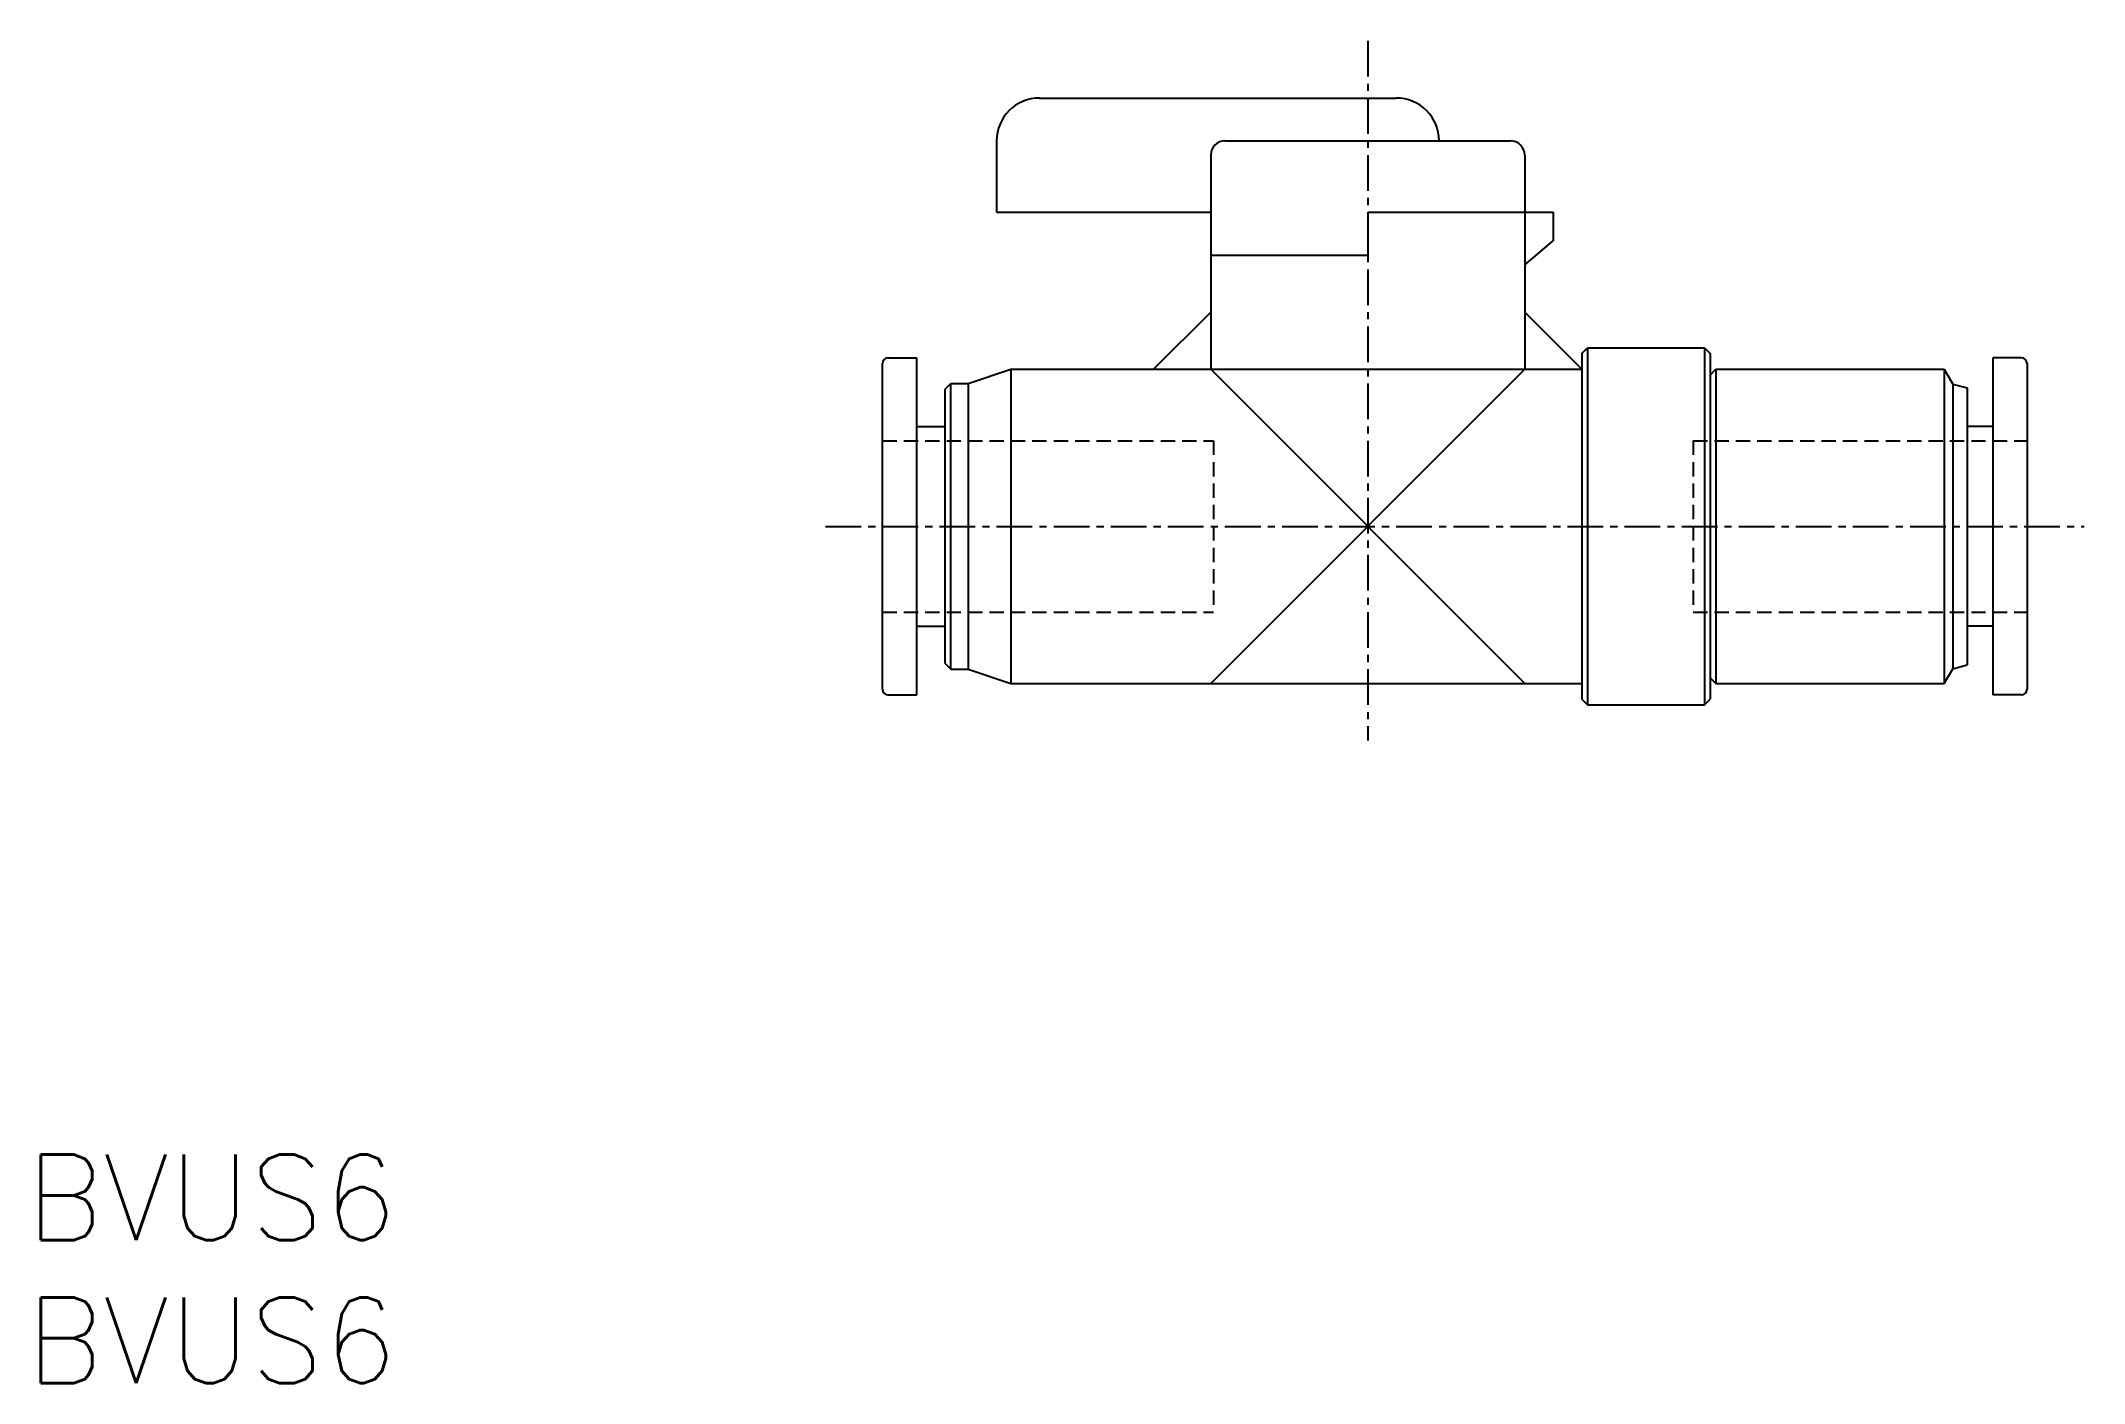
# Model space of a CAD drawing. Extents: x 0.5 to 72.1, y 0 to 47.
import ezdxf

# ---------------------------------------------------------------- set-up
doc = ezdxf.new("R2010")
doc.units = 0
doc.linetypes.add('CENTER', pattern=[2, 1.25, -0.25, 0.25, -0.25])
doc.linetypes.add('DASHED', pattern=[0.75, 0.5, -0.25])
doc.layers.get('0').update_dxf_attribs({"linetype": 'CONTINUOUS'})
doc.layers.add('CENTER', color=1, linetype='CENTER')
doc.styles.get("Standard").update_dxf_attribs({"font": 'txt.shx'})

# ---------------------------------------------------------------- blocks, each defined once
blk = doc.blocks.new('*U9')
at = {"color": 7, "linetype": 'CONTINUOUS'}
blk.add_text('BVUS6', height=3, dxfattribs=at).set_placement((0, 0))
blk = doc.blocks.new('*U10')
at = {"color": 7, "linetype": 'CONTINUOUS'}
blk.add_text('BVUS6', height=3, dxfattribs=at).set_placement((0, 5))

msp = doc.modelspace()

# ---------------------------------------------------------------- linework, layer by layer
at = {"color": 7, "linetype": 'CONTINUOUS'}
for p, q in [((35.5, 45), (48, 45)), ((34, 43.5), (34, 41)), ((41.5, 43), (41.5, 35.5)), ((42, 43.5), (52, 43.5)), ((49.5, 43.5), (49.5, 43.5)), ((52.5, 43), (52.5, 35.5)), ((34, 41), (41.5, 41)), ((47, 41), (53.5, 41)), ((47, 41), (47, 39.5)), ((53.5, 41), (53.5, 40)), ((41.5, 39.5), (47, 39.5)), ((52.500004, 39.16089), (53.500005, 39.99999)), ((41.500004, 37.5), (39.500003, 35.49999)), ((52.499997, 37.5), (54.5, 35.5)), ((30.2, 35.89999), (31.199997, 35.89999)), ((31.199997, 24.1), (31.199997, 35.89999)), ((54.5, 36.05), (54.699998, 36.25)), ((54.5, 36.05), (54.5, 23.95)), ((54.699997, 36.25), (58.799999, 36.25)), ((54.699997, 36.25), (54.699997, 23.75)), ((58.799999, 36.25), (58.999995, 36.05)), ((58.799999, 36.25), (58.799999, 23.75)), ((59, 36.05), (59, 23.95)), ((68.9, 35.89999), (68.9, 24.1)), ((69.9, 35.89999), (68.9, 35.89999)), ((30, 24.3), (30, 35.69999)), ((33.000001, 35), (34.5, 35.5)), ((34.5, 35.5), (54.5, 35.5)), ((34.5, 35.5), (34.5, 24.5)), ((41.5, 35.5), (52.5, 24.5)), ((52.5, 35.5), (41.5, 24.5)), ((58.999998, 35.3), (59.2, 35.5)), ((59.200001, 35.5), (67.202074, 35.5)), ((59.200001, 35.5), (59.200001, 24.5)), ((67.202074, 35.5), (67.202074, 24.5)), ((67.202074, 35.5), (67.500002, 34.983974)), ((70.1, 35.69999), (70.1, 24.3)), ((32.199997, 34.8), (32.399997, 35)), ((32.199997, 25.2), (32.199997, 34.8)), ((32.400002, 25), (32.400002, 35)), ((32.400002, 35), (33, 35)), ((33, 35), (33, 25)), ((67.500002, 34.983974), (67.500002, 25.016026)), ((67.500002, 34.983974), (68.000002, 34.85)), ((68.000002, 34.85), (68.000002, 25.14999)), ((31.199997, 33.5), (32.199997, 33.5)), ((68.9, 33.5), (68.000002, 33.5)), ((31.199997, 26.5), (32.199997, 26.5)), ((68.9, 26.5), (68.000002, 26.5)), ((32.200005, 25.19999), (32.400001, 25)), ((67.500002, 25.016026), (68.000002, 25.14999)), ((32.400002, 25), (33, 25)), ((32.999998, 25), (34.5, 24.5)), ((34.5, 24.5), (54.5, 24.5)), ((58.999999, 24.7), (59.2, 24.49999)), ((59.200001, 24.5), (67.202074, 24.5)), ((67.202074, 24.5), (67.500002, 25.016026)), ((30.2, 24.1), (31.199997, 24.1)), ((54.499993, 23.95), (54.7, 23.75)), ((54.699997, 23.75), (58.799999, 23.75)), ((58.799999, 23.75), (59.000001, 23.94999)), ((69.9, 24.1), (68.9, 24.1))]:
    msp.add_line(p, q, dxfattribs=at)
at = {"color": 3, "linetype": 'DASHED'}
for p, q in [((30, 33), (41.6, 33)), ((41.6, 33), (41.6, 27)), ((58.4, 33), (70.1, 33)), ((58.4, 33), (58.4, 27)), ((30, 27), (41.6, 27)), ((58.4, 27), (70.1, 27))]:
    msp.add_line(p, q, dxfattribs=at)
at = {"color": 7, "linetype": 'CONTINUOUS'}
for centre, radius, start, end in [((35.5, 43.5), 1.5, 90, 180), ((48, 43.5), 1.5, 0, 89.999982), ((42, 43), 0.5, 89.999982, 179.99996), ((52, 43), 0.5, 0, 89.999982), ((30.2, 35.69999), 0.2, 90, 180), ((69.9, 35.69999), 0.2, 0, 90), ((30.2, 24.3), 0.2, 180, 270), ((69.9, 24.3), 0.2, 270, 0)]:
    msp.add_arc(centre, radius, start, end, dxfattribs=at)
at = {"layer": 'CENTER', "color": 1, "linetype": 'CENTER'}
for p, q in [((47, 47), (47, 22.5)), ((28, 30), (72.1, 30))]:
    msp.add_line(p, q, dxfattribs=at)

# ---------------------------------------------------------------- block references
at = {"color": 7, "linetype": 'CONTINUOUS'}
for name in ['*U10', '*U9']:
    msp.add_blockref(name, (0, 0), dxfattribs=at)

doc.saveas('drawing.dxf')
